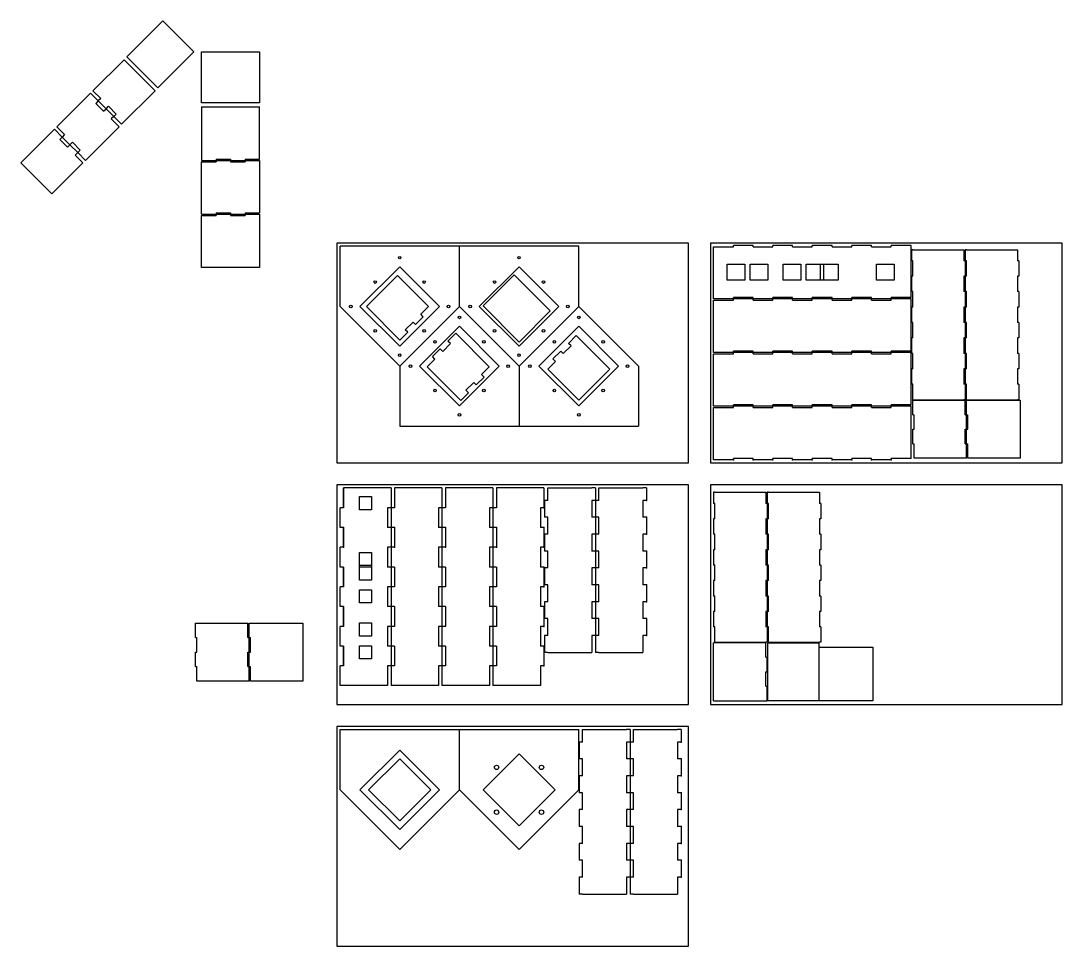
# Model space of a CAD drawing. Header units: millimetres. Extents: x 14254 to 24907, y 5288 to 8625.
# Drawn here: x 20556 to 22925, y 5288 to 7394 of the extents above; entities that cross this region are included whole.
import ezdxf

# ---------------------------------------------------------------- set-up
doc = ezdxf.new("R2010")
doc.units = ezdxf.units.MM
doc.layers.add('Tyk fuldstregslinje (Optegning)', color=7, linetype='Continuous', lineweight=30)

msp = doc.modelspace()

# ---------------------------------------------------------------- linework, layer by layer
at = {"layer": 'Tyk fuldstregslinje (Optegning)'}
for p, q in [((20796.7, 7311.8), (20878.7, 7393.8)), ((20878.7, 7393.8), (20949.4, 7323.1)), ((20949.4, 7323.1), (20867.4, 7241.1)), ((20966.6, 7323.1), (21098.6, 7323.1)), ((20966.6, 7207.1), (20966.6, 7323.1)), ((21098.6, 7323.1), (21098.6, 7207.1)), ((20719.6, 7234.7), (20790.3, 7305.4)), ((20790.3, 7305.4), (20861, 7234.7)), ((20867.4, 7241.1), (20796.7, 7311.8)), ((20713.9, 7229.1), (20637.6, 7152.7)), ((20713.9, 7229.1), (20731.6, 7211.4)), ((20719.6, 7234.7), (20737.3, 7217.1)), ((20861, 7234.7), (20784.6, 7158.4)), ((20731.6, 7211.4), (20725.9, 7205.7)), ((20743.6, 7188.1), (20725.9, 7205.7)), ((20737.3, 7217.1), (20731.6, 7211.4)), ((20749.3, 7193.7), (20731.6, 7211.4)), ((21098.6, 7207.1), (20966.6, 7207.1)), ((20743.6, 7188.1), (20749.3, 7193.7)), ((20749.3, 7193.7), (20754.9, 7199.4)), ((20749.3, 7193.7), (20767, 7176)), ((20754.9, 7199.4), (20772.6, 7181.7)), ((20772.6, 7181.7), (20767, 7176)), ((20966.6, 7198.1), (21098.6, 7198.1)), ((20966.6, 7198.1), (20966.6, 7076.1)), ((21098.6, 7079.1), (21098.6, 7198.1)), ((20767, 7176), (20761.3, 7170.4)), ((20779, 7152.7), (20761.3, 7170.4)), ((20784.6, 7158.4), (20767, 7176)), ((20631.9, 7147.1), (20555.5, 7070.7)), ((20631.9, 7147.1), (20649.6, 7129.4)), ((20637.6, 7152.7), (20655.2, 7135)), ((20655.2, 7135), (20649.6, 7129.4)), ((20702.6, 7076.3), (20779, 7152.7)), ((20649.6, 7129.4), (20643.9, 7123.7)), ((20661.6, 7106), (20643.9, 7123.7)), ((20667.3, 7111.7), (20649.6, 7129.4)), ((20661.6, 7106), (20667.3, 7111.7)), ((20667.3, 7111.7), (20672.9, 7117.4)), ((20667.3, 7111.7), (20684.9, 7094)), ((20672.9, 7117.4), (20690.6, 7099.7)), ((20684.9, 7094), (20679.3, 7088.4)), ((20696.9, 7070.7), (20679.3, 7088.4)), ((20690.6, 7099.7), (20684.9, 7094)), ((20702.6, 7076.3), (20684.9, 7094)), ((20555.5, 7070.7), (20626.2, 7000)), ((20626.2, 7000), (20696.9, 7070.7)), ((20966.6, 7076.1), (20999.6, 7076.1)), ((20966.6, 7073.1), (20999.6, 7073.1)), ((20966.6, 6954.1), (20966.6, 7073.1)), ((20999.6, 7079.1), (21032.6, 7079.1)), ((20999.6, 7079.1), (20999.6, 7076.1)), ((20999.6, 7076.1), (21032.6, 7076.1)), ((20999.6, 7076.1), (20999.6, 7073.1)), ((21032.6, 7079.1), (21032.6, 7076.1)), ((21032.6, 7076.1), (21065.6, 7076.1)), ((21032.6, 7076.1), (21032.6, 7073.1)), ((21032.6, 7073.1), (21065.6, 7073.1)), ((21065.6, 7079.1), (21098.6, 7079.1)), ((21065.6, 7079.1), (21065.6, 7076.1)), ((21065.6, 7076.1), (21098.6, 7076.1)), ((21065.6, 7076.1), (21065.6, 7073.1)), ((21098.6, 7076.1), (21098.6, 6957.1)), ((20966.6, 6954.1), (20999.6, 6954.1)), ((20966.6, 6951.1), (20999.6, 6951.1)), ((20966.6, 6832.1), (20966.6, 6951.1)), ((20999.6, 6957.1), (21032.6, 6957.1)), ((20999.6, 6957.1), (20999.6, 6954.1)), ((20999.6, 6954.1), (21032.6, 6954.1)), ((20999.6, 6954.1), (20999.6, 6951.1)), ((21032.6, 6957.1), (21032.6, 6954.1)), ((21032.6, 6954.1), (21065.6, 6954.1)), ((21032.6, 6954.1), (21032.6, 6951.1)), ((21032.6, 6951.1), (21065.6, 6951.1)), ((21065.6, 6957.1), (21098.6, 6957.1)), ((21065.6, 6957.1), (21065.6, 6954.1)), ((21065.6, 6954.1), (21098.6, 6954.1)), ((21065.6, 6954.1), (21065.6, 6951.1)), ((21098.6, 6954.1), (21098.6, 6832.1)), ((22074.6, 6887.7), (21274.6, 6887.7)), ((21274.6, 6887.7), (21274.6, 6387.7)), ((21281.7, 6743.7), (21281.7, 6880.7)), ((21553.2, 6880.7), (21281.7, 6880.7)), ((21553.2, 6743.7), (21553.2, 6880.7)), ((21824.7, 6880.7), (21553.2, 6880.7)), ((21824.7, 6743.7), (21824.7, 6880.7)), ((22074.6, 6387.7), (22074.6, 6887.7)), ((22924.6, 6887.7), (22124.6, 6887.7)), ((22124.6, 6887.7), (22124.6, 6387.7)), ((22131.7, 6763.8), (22131.7, 6879.8)), ((22131.7, 6879.8), (22176.6, 6879.8)), ((22221.5, 6882.8), (22176.6, 6882.8)), ((22176.6, 6879.8), (22176.6, 6882.8)), ((22221.5, 6879.8), (22221.5, 6882.8)), ((22221.5, 6879.8), (22266.4, 6879.8)), ((22311.3, 6882.8), (22266.4, 6882.8)), ((22266.4, 6879.8), (22266.4, 6882.8)), ((22311.3, 6879.8), (22311.3, 6882.8)), ((22311.3, 6879.8), (22356.2, 6879.8)), ((22401.1, 6882.8), (22356.2, 6882.8)), ((22356.2, 6879.8), (22356.2, 6882.8)), ((22401.1, 6879.8), (22401.1, 6882.8)), ((22401.1, 6879.8), (22446, 6879.8)), ((22490.9, 6882.8), (22446, 6882.8)), ((22446, 6879.8), (22446, 6882.8)), ((22490.9, 6879.8), (22490.9, 6882.8)), ((22490.9, 6879.8), (22535.8, 6879.8)), ((22580.7, 6882.8), (22535.8, 6882.8)), ((22535.8, 6879.8), (22535.8, 6882.8)), ((22580.7, 6879.8), (22580.7, 6882.8)), ((22580.7, 6763.8), (22580.7, 6879.8)), ((22581.7, 6872.8), (22581.7, 6847.7)), ((22584.7, 6872.8), (22581.7, 6872.8)), ((22584.7, 6872.8), (22700.7, 6872.8)), ((22700.7, 6872.8), (22700.7, 6847.7)), ((22703.7, 6872.8), (22703.7, 6847.7)), ((22706.7, 6872.8), (22703.7, 6872.8)), ((22706.7, 6872.8), (22822.7, 6872.8)), ((22822.7, 6872.8), (22822.7, 6847.7)), ((22924.6, 6387.7), (22924.6, 6887.7)), ((22584.7, 6847.7), (22581.7, 6847.7)), ((22584.7, 6812.5), (22584.7, 6847.7)), ((22703.7, 6847.7), (22700.7, 6847.7)), ((22703.7, 6847.7), (22703.7, 6812.5)), ((22706.7, 6847.7), (22703.7, 6847.7)), ((22706.7, 6812.5), (22706.7, 6847.7)), ((22825.7, 6847.7), (22822.7, 6847.7)), ((22825.7, 6847.7), (22825.7, 6812.5)), ((21098.6, 6832.1), (20966.6, 6832.1)), ((21326.9, 6743.7), (21417.4, 6834.2)), ((21417.4, 6834.2), (21508, 6743.7)), ((21598.5, 6743.7), (21689, 6834.2)), ((21689, 6834.2), (21779.5, 6743.7)), ((22162.7, 6803.3), (22162.7, 6840.3)), ((22162.7, 6840.3), (22202.7, 6840.3)), ((22202.7, 6840.3), (22202.7, 6803.3)), ((22214.7, 6803.3), (22214.7, 6840.3)), ((22214.7, 6840.3), (22254.7, 6840.3)), ((22254.7, 6840.3), (22254.7, 6803.3)), ((22290, 6803.3), (22290, 6840.3)), ((22290, 6840.3), (22330, 6840.3)), ((22330, 6840.3), (22330, 6803.3)), ((22342, 6803.3), (22342, 6840.3)), ((22342, 6840.3), (22382, 6840.3)), ((22342, 6840.3), (22414.8, 6840.3)), ((22374.8, 6803.3), (22374.8, 6840.3)), ((22374.8, 6840.3), (22414.8, 6840.3)), ((22382, 6840.3), (22382, 6803.3)), ((22414.8, 6840.3), (22414.8, 6803.3)), ((22502.1, 6803.3), (22502.1, 6840.3)), ((22502.1, 6840.3), (22542.1, 6840.3)), ((22542.1, 6840.3), (22542.1, 6803.3)), ((21341.7, 6743.6), (21412.4, 6814.3)), ((21412.4, 6814.3), (21483.1, 6743.6)), ((21677.8, 6815.6), (21607, 6744.9)), ((21759.8, 6733.6), (21677.8, 6815.6)), ((22202.7, 6803.3), (22162.7, 6803.3)), ((22254.7, 6803.3), (22214.7, 6803.3)), ((22330, 6803.3), (22290, 6803.3)), ((22382, 6803.3), (22342, 6803.3)), ((22414.8, 6803.3), (22374.8, 6803.3)), ((22542.1, 6803.3), (22502.1, 6803.3)), ((22581.7, 6812.5), (22581.7, 6777.4)), ((22584.7, 6812.5), (22581.7, 6812.5)), ((22700.7, 6812.5), (22700.7, 6777.4)), ((22703.7, 6812.5), (22700.7, 6812.5)), ((22703.7, 6812.5), (22703.7, 6777.4)), ((22706.7, 6812.5), (22703.7, 6812.5)), ((22822.7, 6812.5), (22822.7, 6777.4)), ((22825.7, 6812.5), (22822.7, 6812.5)), ((22584.7, 6777.4), (22581.7, 6777.4)), ((22584.7, 6742.3), (22584.7, 6777.4)), ((22703.7, 6777.4), (22700.7, 6777.4)), ((22703.7, 6777.4), (22703.7, 6742.3)), ((22706.7, 6777.4), (22703.7, 6777.4)), ((22706.7, 6742.3), (22706.7, 6777.4)), ((22825.7, 6777.4), (22822.7, 6777.4)), ((22825.7, 6777.4), (22825.7, 6742.3)), ((22131.7, 6760.8), (22131.7, 6763.8)), ((22176.6, 6760.8), (22131.7, 6760.8)), ((22131.7, 6641.8), (22131.7, 6757.8)), ((22131.7, 6757.8), (22176.6, 6757.8)), ((22221.5, 6763.8), (22176.6, 6763.8)), ((22176.6, 6760.8), (22176.6, 6763.8)), ((22221.5, 6760.8), (22176.6, 6760.8)), ((22176.6, 6757.8), (22176.6, 6760.8)), ((22221.5, 6760.8), (22221.5, 6763.8)), ((22266.4, 6760.8), (22221.5, 6760.8)), ((22221.5, 6757.8), (22221.5, 6760.8)), ((22221.5, 6757.8), (22266.4, 6757.8)), ((22311.3, 6763.8), (22266.4, 6763.8)), ((22266.4, 6760.8), (22266.4, 6763.8)), ((22311.3, 6760.8), (22266.4, 6760.8)), ((22266.4, 6757.8), (22266.4, 6760.8)), ((22311.3, 6760.8), (22311.3, 6763.8)), ((22356.2, 6760.8), (22311.3, 6760.8)), ((22311.3, 6757.8), (22311.3, 6760.8)), ((22311.3, 6757.8), (22356.2, 6757.8)), ((22401.1, 6763.8), (22356.2, 6763.8)), ((22356.2, 6760.8), (22356.2, 6763.8)), ((22401.1, 6760.8), (22356.2, 6760.8)), ((22356.2, 6757.8), (22356.2, 6760.8)), ((22401.1, 6760.8), (22401.1, 6763.8)), ((22446, 6760.8), (22401.1, 6760.8)), ((22401.1, 6757.8), (22401.1, 6760.8)), ((22401.1, 6757.8), (22446, 6757.8)), ((22490.9, 6763.8), (22446, 6763.8)), ((22446, 6760.8), (22446, 6763.8)), ((22490.9, 6760.8), (22446, 6760.8)), ((22446, 6757.8), (22446, 6760.8)), ((22490.9, 6760.8), (22490.9, 6763.8)), ((22535.8, 6760.8), (22490.9, 6760.8)), ((22490.9, 6757.8), (22490.9, 6760.8)), ((22490.9, 6757.8), (22535.8, 6757.8)), ((22580.7, 6763.8), (22535.8, 6763.8)), ((22535.8, 6760.8), (22535.8, 6763.8)), ((22580.7, 6760.8), (22535.8, 6760.8)), ((22535.8, 6757.8), (22535.8, 6760.8)), ((22580.7, 6757.8), (22580.7, 6760.8)), ((22580.7, 6641.8), (22580.7, 6757.8)), ((21417.4, 6607.9), (21281.7, 6743.7)), ((21417.4, 6653.2), (21326.9, 6743.7)), ((21418.1, 6667.2), (21341.7, 6743.6)), ((21553.2, 6743.7), (21417.4, 6607.9)), ((21508, 6743.7), (21417.4, 6653.2)), ((21483.1, 6743.6), (21465.5, 6725.9)), ((21689, 6607.9), (21553.2, 6743.7)), ((21689, 6653.2), (21598.5, 6743.7)), ((21607, 6744.9), (21689.1, 6662.8)), ((21824.7, 6743.7), (21689, 6607.9)), ((21779.5, 6743.7), (21689, 6653.2)), ((21689.1, 6662.8), (21759.8, 6733.6)), ((21960.5, 6607.9), (21824.7, 6743.7)), ((22581.7, 6742.3), (22581.7, 6707.1)), ((22584.7, 6742.3), (22581.7, 6742.3)), ((22700.7, 6742.3), (22700.7, 6707.1)), ((22703.7, 6742.3), (22700.7, 6742.3)), ((22703.7, 6742.3), (22703.7, 6707.1)), ((22706.7, 6742.3), (22703.7, 6742.3)), ((22822.7, 6742.3), (22822.7, 6707.1)), ((22825.7, 6742.3), (22822.7, 6742.3)), ((21447.8, 6708.2), (21430.1, 6690.5)), ((21447.8, 6708.2), (21453.4, 6702.6)), ((21453.4, 6702.6), (21471.1, 6720.2)), ((21471.1, 6720.2), (21465.5, 6725.9)), ((22584.7, 6707.1), (22581.7, 6707.1)), ((22584.7, 6672), (22584.7, 6707.1)), ((22703.7, 6707.1), (22700.7, 6707.1)), ((22703.7, 6707.1), (22703.7, 6672)), ((22706.7, 6707.1), (22703.7, 6707.1)), ((22706.7, 6672), (22706.7, 6707.1)), ((22825.7, 6707.1), (22822.7, 6707.1)), ((22825.7, 6707.1), (22825.7, 6672)), ((21418.1, 6667.2), (21435.8, 6684.9)), ((21435.8, 6684.9), (21430.1, 6690.5)), ((21462.7, 6607.9), (21553.2, 6698.5)), ((21545, 6682.6), (21527.3, 6664.9)), ((21545, 6682.6), (21621.3, 6606.2)), ((21553.2, 6698.5), (21643.7, 6607.9)), ((21734.2, 6607.9), (21824.7, 6698.5)), ((21824.7, 6698.5), (21915.3, 6607.9)), ((21515.3, 6641.5), (21532.9, 6659.2)), ((21532.9, 6659.2), (21527.3, 6664.9)), ((21819.2, 6677.5), (21801.5, 6659.8)), ((21807.2, 6654.1), (21801.5, 6659.8)), ((21895.6, 6601.1), (21819.2, 6677.5)), ((22581.7, 6672), (22581.7, 6636.8)), ((22584.7, 6672), (22581.7, 6672)), ((22700.7, 6672), (22700.7, 6636.8)), ((22703.7, 6672), (22700.7, 6672)), ((22703.7, 6672), (22703.7, 6636.8)), ((22706.7, 6672), (22703.7, 6672)), ((22822.7, 6672), (22822.7, 6636.8)), ((22825.7, 6672), (22822.7, 6672)), ((21509.6, 6647.2), (21491.9, 6629.5)), ((21509.6, 6647.2), (21515.3, 6641.5)), ((21783.9, 6642.1), (21766.2, 6624.4)), ((21783.9, 6642.1), (21789.5, 6636.5)), ((21789.5, 6636.5), (21807.2, 6654.1)), ((22131.7, 6638.8), (22131.7, 6641.8)), ((22176.6, 6638.8), (22131.7, 6638.8)), ((22131.7, 6519.8), (22131.7, 6635.8)), ((22131.7, 6635.8), (22176.6, 6635.8)), ((22221.5, 6641.8), (22176.6, 6641.8)), ((22176.6, 6638.8), (22176.6, 6641.8)), ((22221.5, 6638.8), (22176.6, 6638.8)), ((22176.6, 6635.8), (22176.6, 6638.8)), ((22221.5, 6638.8), (22221.5, 6641.8)), ((22266.4, 6638.8), (22221.5, 6638.8)), ((22221.5, 6635.8), (22221.5, 6638.8)), ((22221.5, 6635.8), (22266.4, 6635.8)), ((22311.3, 6641.8), (22266.4, 6641.8)), ((22266.4, 6638.8), (22266.4, 6641.8)), ((22311.3, 6638.8), (22266.4, 6638.8)), ((22266.4, 6635.8), (22266.4, 6638.8)), ((22311.3, 6638.8), (22311.3, 6641.8)), ((22356.2, 6638.8), (22311.3, 6638.8)), ((22311.3, 6635.8), (22311.3, 6638.8)), ((22311.3, 6635.8), (22356.2, 6635.8)), ((22401.1, 6641.8), (22356.2, 6641.8)), ((22356.2, 6638.8), (22356.2, 6641.8)), ((22401.1, 6638.8), (22356.2, 6638.8)), ((22356.2, 6635.8), (22356.2, 6638.8)), ((22401.1, 6638.8), (22401.1, 6641.8)), ((22446, 6638.8), (22401.1, 6638.8)), ((22401.1, 6635.8), (22401.1, 6638.8)), ((22401.1, 6635.8), (22446, 6635.8)), ((22490.9, 6641.8), (22446, 6641.8)), ((22446, 6638.8), (22446, 6641.8)), ((22490.9, 6638.8), (22446, 6638.8)), ((22446, 6635.8), (22446, 6638.8)), ((22490.9, 6638.8), (22490.9, 6641.8)), ((22535.8, 6638.8), (22490.9, 6638.8)), ((22490.9, 6635.8), (22490.9, 6638.8)), ((22490.9, 6635.8), (22535.8, 6635.8)), ((22580.7, 6641.8), (22535.8, 6641.8)), ((22535.8, 6638.8), (22535.8, 6641.8)), ((22580.7, 6638.8), (22535.8, 6638.8)), ((22535.8, 6635.8), (22535.8, 6638.8)), ((22580.7, 6635.8), (22580.7, 6638.8)), ((22580.7, 6519.8), (22580.7, 6635.8)), ((22584.7, 6636.8), (22581.7, 6636.8)), ((22584.7, 6601.7), (22584.7, 6636.8)), ((22703.7, 6636.8), (22700.7, 6636.8)), ((22703.7, 6636.8), (22703.7, 6601.7)), ((22706.7, 6636.8), (22703.7, 6636.8)), ((22706.7, 6601.7), (22706.7, 6636.8)), ((22825.7, 6636.8), (22822.7, 6636.8)), ((22825.7, 6636.8), (22825.7, 6601.7)), ((21479.9, 6606.2), (21497.6, 6623.9)), ((21497.6, 6623.9), (21491.9, 6629.5)), ((21754.2, 6601.1), (21771.8, 6618.8)), ((21771.8, 6618.8), (21766.2, 6624.4)), ((21417.4, 6607.9), (21417.4, 6471)), ((21553.2, 6517.4), (21462.7, 6607.9)), ((21556.3, 6529.8), (21479.9, 6606.2)), ((21643.7, 6607.9), (21553.2, 6517.4)), ((21621.3, 6606.2), (21603.6, 6588.5)), ((21609.3, 6582.9), (21603.6, 6588.5)), ((21689, 6607.9), (21689, 6471)), ((21824.7, 6517.4), (21734.2, 6607.9)), ((21754.2, 6601.1), (21824.9, 6530.4)), ((21915.3, 6607.9), (21824.7, 6517.4)), ((21824.9, 6530.4), (21895.6, 6601.1)), ((21960.5, 6607.9), (21960.5, 6471)), ((22581.7, 6601.7), (22581.7, 6566.6)), ((22584.7, 6601.7), (22581.7, 6601.7)), ((22700.7, 6601.7), (22700.7, 6566.6)), ((22703.7, 6601.7), (22700.7, 6601.7)), ((22703.7, 6601.7), (22703.7, 6566.6)), ((22706.7, 6601.7), (22703.7, 6601.7)), ((22822.7, 6601.7), (22822.7, 6566.6)), ((22825.7, 6601.7), (22822.7, 6601.7)), ((21586, 6570.8), (21568.3, 6553.2)), ((21586, 6570.8), (21591.6, 6565.2)), ((21591.6, 6565.2), (21609.3, 6582.9)), ((22584.7, 6566.6), (22581.7, 6566.6)), ((22584.7, 6531.4), (22584.7, 6566.6)), ((22703.7, 6566.6), (22700.7, 6566.6)), ((22703.7, 6566.6), (22703.7, 6531.4)), ((22706.7, 6566.6), (22703.7, 6566.6)), ((22706.7, 6531.4), (22706.7, 6566.6)), ((22825.7, 6566.6), (22822.7, 6566.6)), ((22825.7, 6566.6), (22825.7, 6531.4)), ((21556.3, 6529.8), (21573.9, 6547.5)), ((21573.9, 6547.5), (21568.3, 6553.2)), ((22131.7, 6516.8), (22131.7, 6519.8)), ((22176.6, 6516.8), (22131.7, 6516.8)), ((22221.5, 6519.8), (22176.6, 6519.8)), ((22176.6, 6516.8), (22176.6, 6519.8)), ((22221.5, 6516.8), (22176.6, 6516.8)), ((22176.6, 6513.8), (22176.6, 6516.8)), ((22221.5, 6516.8), (22221.5, 6519.8)), ((22266.4, 6516.8), (22221.5, 6516.8)), ((22221.5, 6513.8), (22221.5, 6516.8)), ((22311.3, 6519.8), (22266.4, 6519.8)), ((22266.4, 6516.8), (22266.4, 6519.8)), ((22311.3, 6516.8), (22266.4, 6516.8)), ((22266.4, 6513.8), (22266.4, 6516.8)), ((22311.3, 6516.8), (22311.3, 6519.8)), ((22356.2, 6516.8), (22311.3, 6516.8)), ((22311.3, 6513.8), (22311.3, 6516.8)), ((22401.1, 6519.8), (22356.2, 6519.8)), ((22356.2, 6516.8), (22356.2, 6519.8)), ((22401.1, 6516.8), (22356.2, 6516.8)), ((22356.2, 6513.8), (22356.2, 6516.8)), ((22401.1, 6516.8), (22401.1, 6519.8)), ((22446, 6516.8), (22401.1, 6516.8)), ((22401.1, 6513.8), (22401.1, 6516.8)), ((22490.9, 6519.8), (22446, 6519.8)), ((22446, 6516.8), (22446, 6519.8)), ((22490.9, 6516.8), (22446, 6516.8)), ((22446, 6513.8), (22446, 6516.8)), ((22490.9, 6516.8), (22490.9, 6519.8)), ((22535.8, 6516.8), (22490.9, 6516.8)), ((22490.9, 6513.8), (22490.9, 6516.8)), ((22580.7, 6519.8), (22535.8, 6519.8)), ((22535.8, 6516.8), (22535.8, 6519.8)), ((22580.7, 6516.8), (22535.8, 6516.8)), ((22535.8, 6513.8), (22535.8, 6516.8)), ((22580.7, 6513.8), (22580.7, 6516.8)), ((22584.7, 6531.4), (22700.7, 6531.4)), ((22584.7, 6497.4), (22584.7, 6530.4)), ((22584.7, 6530.4), (22703.7, 6530.4)), ((22703.7, 6531.4), (22700.7, 6531.4)), ((22703.7, 6497.4), (22703.7, 6530.4)), ((22706.7, 6531.4), (22822.7, 6531.4)), ((22706.7, 6497.4), (22706.7, 6530.4)), ((22706.7, 6530.4), (22828.7, 6530.4)), ((22825.7, 6531.4), (22822.7, 6531.4)), ((22828.7, 6530.4), (22828.7, 6398.4)), ((22131.7, 6397.8), (22131.7, 6513.8)), ((22131.7, 6513.8), (22176.6, 6513.8)), ((22221.5, 6513.8), (22266.4, 6513.8)), ((22311.3, 6513.8), (22356.2, 6513.8)), ((22401.1, 6513.8), (22446, 6513.8)), ((22490.9, 6513.8), (22535.8, 6513.8)), ((22580.7, 6397.8), (22580.7, 6513.8)), ((22584.7, 6497.4), (22587.7, 6497.4)), ((22587.7, 6464.4), (22587.7, 6497.4)), ((22703.7, 6497.4), (22706.7, 6497.4)), ((22706.7, 6464.4), (22706.7, 6497.4)), ((22706.7, 6497.4), (22709.7, 6497.4)), ((22709.7, 6464.4), (22709.7, 6497.4)), ((21417.4, 6471), (21689, 6471)), ((21689, 6471), (21960.5, 6471)), ((22584.7, 6431.4), (22584.7, 6464.4)), ((22584.7, 6464.4), (22587.7, 6464.4)), ((22703.7, 6431.4), (22703.7, 6464.4)), ((22703.7, 6464.4), (22706.7, 6464.4)), ((22706.7, 6431.4), (22706.7, 6464.4)), ((22706.7, 6464.4), (22709.7, 6464.4)), ((22584.7, 6431.4), (22587.7, 6431.4)), ((22587.7, 6398.4), (22587.7, 6431.4)), ((22703.7, 6431.4), (22706.7, 6431.4)), ((22706.7, 6398.4), (22706.7, 6431.4)), ((22706.7, 6431.4), (22709.7, 6431.4)), ((22709.7, 6398.4), (22709.7, 6431.4)), ((22131.7, 6394.8), (22131.7, 6397.8)), ((22221.5, 6397.8), (22176.6, 6397.8)), ((22176.6, 6394.8), (22176.6, 6397.8)), ((22221.5, 6394.8), (22221.5, 6397.8)), ((22311.3, 6397.8), (22266.4, 6397.8)), ((22266.4, 6394.8), (22266.4, 6397.8)), ((22311.3, 6394.8), (22311.3, 6397.8)), ((22401.1, 6397.8), (22356.2, 6397.8)), ((22356.2, 6394.8), (22356.2, 6397.8)), ((22401.1, 6394.8), (22401.1, 6397.8)), ((22490.9, 6397.8), (22446, 6397.8)), ((22446, 6394.8), (22446, 6397.8)), ((22490.9, 6394.8), (22490.9, 6397.8)), ((22580.7, 6397.8), (22535.8, 6397.8)), ((22535.8, 6394.8), (22535.8, 6397.8)), ((22706.7, 6398.4), (22587.7, 6398.4)), ((22828.7, 6398.4), (22709.7, 6398.4)), ((21274.6, 6387.7), (22074.6, 6387.7)), ((22124.6, 6387.7), (22924.6, 6387.7)), ((22176.6, 6394.8), (22131.7, 6394.8)), ((22266.4, 6394.8), (22221.5, 6394.8)), ((22356.2, 6394.8), (22311.3, 6394.8)), ((22446, 6394.8), (22401.1, 6394.8)), ((22535.8, 6394.8), (22490.9, 6394.8)), ((22074.6, 6337.7), (21274.6, 6337.7)), ((21274.6, 6337.7), (21274.6, 5837.7)), ((21289.7, 6285.7), (21289.7, 6330.7)), ((21389.7, 6330.7), (21289.7, 6330.7)), ((21289.7, 6330.7), (21289.7, 6285.7)), ((21397.7, 6330.7), (21389.7, 6330.7)), ((21397.7, 6330.7), (21397.7, 5880.7)), ((21405.7, 6330.7), (21405.7, 6285.7)), ((21505.7, 6330.7), (21405.7, 6330.7)), ((21513.7, 6330.7), (21505.7, 6330.7)), ((21513.7, 6330.7), (21513.7, 5880.7)), ((21521.7, 6330.7), (21521.7, 6285.7)), ((21621.7, 6330.7), (21521.7, 6330.7)), ((21629.7, 6330.7), (21621.7, 6330.7)), ((21629.7, 6330.7), (21629.7, 5880.7)), ((21637.7, 6330.7), (21637.7, 6285.7)), ((21737.7, 6330.7), (21637.7, 6330.7)), ((21745.7, 6330.7), (21737.7, 6330.7)), ((21745.7, 6330.7), (21745.7, 6285.7)), ((21754.7, 6302.2), (21754.7, 6330.7)), ((21754.7, 6330.7), (21854.7, 6330.7)), ((21862.7, 6330.7), (21854.7, 6330.7)), ((21862.7, 6330.7), (21862.7, 6302.2)), ((21870.7, 6302.2), (21870.7, 6330.7)), ((21870.7, 6330.7), (21970.7, 6330.7)), ((21978.7, 6330.7), (21970.7, 6330.7)), ((21978.7, 6330.7), (21978.7, 6302.2)), ((22074.6, 5837.7), (22074.6, 6337.7)), ((22924.6, 6337.7), (22124.6, 6337.7)), ((22124.6, 6337.7), (22124.6, 5837.7)), ((22924.6, 5837.7), (22924.6, 6337.7)), ((21326.2, 6281.1), (21326.2, 6311.1)), ((21326.2, 6311.1), (21353.2, 6311.1)), ((21353.2, 6311.1), (21353.2, 6281.1)), ((21746.7, 6302.2), (21746.7, 6263.8)), ((21754.7, 6302.2), (21746.7, 6302.2)), ((21854.7, 6302.2), (21854.7, 6263.8)), ((21862.7, 6302.2), (21854.7, 6302.2)), ((21862.7, 6302.2), (21862.7, 6263.8)), ((21870.7, 6302.2), (21862.7, 6302.2)), ((21970.7, 6302.2), (21970.7, 6263.8)), ((21978.7, 6302.2), (21970.7, 6302.2)), ((22131.7, 6320.7), (22131.7, 6295.5)), ((22134.7, 6320.7), (22131.7, 6320.7)), ((22134.7, 6320.7), (22250.7, 6320.7)), ((22250.7, 6320.7), (22250.7, 6295.5)), ((22253.7, 6320.7), (22253.7, 6295.5)), ((22256.7, 6320.7), (22253.7, 6320.7)), ((22256.7, 6320.7), (22372.7, 6320.7)), ((22372.7, 6320.7), (22372.7, 6295.5)), ((21289.7, 6285.7), (21281.7, 6285.7)), ((21281.7, 6240.7), (21281.7, 6285.7)), ((21353.2, 6281.1), (21326.2, 6281.1)), ((21389.7, 6285.7), (21389.7, 6240.7)), ((21397.7, 6285.7), (21389.7, 6285.7)), ((21405.7, 6285.7), (21397.7, 6285.7)), ((21505.7, 6285.7), (21505.7, 6240.7)), ((21513.7, 6285.7), (21505.7, 6285.7)), ((21521.7, 6285.7), (21513.7, 6285.7)), ((21621.7, 6285.7), (21621.7, 6240.7)), ((21629.7, 6285.7), (21621.7, 6285.7)), ((21637.7, 6285.7), (21629.7, 6285.7)), ((21737.7, 6285.7), (21737.7, 6240.7)), ((21745.7, 6285.7), (21737.7, 6285.7)), ((22134.7, 6295.5), (22131.7, 6295.5)), ((22134.7, 6260.4), (22134.7, 6295.5)), ((22253.7, 6295.5), (22250.7, 6295.5)), ((22253.7, 6295.5), (22253.7, 6260.4)), ((22256.7, 6295.5), (22253.7, 6295.5)), ((22256.7, 6260.4), (22256.7, 6295.5)), ((22375.7, 6295.5), (22372.7, 6295.5)), ((22375.7, 6295.5), (22375.7, 6260.4)), ((21754.7, 6263.8), (21746.7, 6263.8)), ((21754.7, 6225.4), (21754.7, 6263.8)), ((21862.7, 6263.8), (21854.7, 6263.8)), ((21862.7, 6263.8), (21862.7, 6225.4)), ((21870.7, 6263.8), (21862.7, 6263.8)), ((21870.7, 6225.4), (21870.7, 6263.8)), ((21978.7, 6263.8), (21970.7, 6263.8)), ((21978.7, 6263.8), (21978.7, 6225.4)), ((22131.7, 6260.4), (22131.7, 6225.3)), ((22134.7, 6260.4), (22131.7, 6260.4)), ((22250.7, 6260.4), (22250.7, 6225.3)), ((22253.7, 6260.4), (22250.7, 6260.4)), ((22253.7, 6260.4), (22253.7, 6225.3)), ((22256.7, 6260.4), (22253.7, 6260.4)), ((22372.7, 6260.4), (22372.7, 6225.3)), ((22375.7, 6260.4), (22372.7, 6260.4)), ((21289.7, 6240.7), (21281.7, 6240.7)), ((21289.7, 6195.7), (21289.7, 6240.7)), ((21289.7, 6240.7), (21289.7, 6195.7)), ((21397.7, 6240.7), (21389.7, 6240.7)), ((21405.7, 6240.7), (21397.7, 6240.7)), ((21405.7, 6240.7), (21405.7, 6195.7)), ((21513.7, 6240.7), (21505.7, 6240.7)), ((21521.7, 6240.7), (21513.7, 6240.7)), ((21521.7, 6240.7), (21521.7, 6195.7)), ((21629.7, 6240.7), (21621.7, 6240.7)), ((21637.7, 6240.7), (21629.7, 6240.7)), ((21637.7, 6240.7), (21637.7, 6195.7)), ((21745.7, 6240.7), (21737.7, 6240.7)), ((21745.7, 6240.7), (21745.7, 6195.7)), ((21746.7, 6225.4), (21746.7, 6186.9)), ((21754.7, 6225.4), (21746.7, 6225.4)), ((21854.7, 6225.4), (21854.7, 6186.9)), ((21862.7, 6225.4), (21854.7, 6225.4)), ((21862.7, 6225.4), (21862.7, 6186.9)), ((21870.7, 6225.4), (21862.7, 6225.4)), ((21970.7, 6225.4), (21970.7, 6186.9)), ((21978.7, 6225.4), (21970.7, 6225.4)), ((22134.7, 6225.3), (22131.7, 6225.3)), ((22134.7, 6190.1), (22134.7, 6225.3)), ((22253.7, 6225.3), (22250.7, 6225.3)), ((22253.7, 6225.3), (22253.7, 6190.1)), ((22256.7, 6225.3), (22253.7, 6225.3)), ((22256.7, 6190.1), (22256.7, 6225.3)), ((22375.7, 6225.3), (22372.7, 6225.3)), ((22375.7, 6225.3), (22375.7, 6190.1)), ((21289.7, 6195.7), (21281.7, 6195.7)), ((21281.7, 6150.7), (21281.7, 6195.7)), ((21326.2, 6153.8), (21326.2, 6183.8)), ((21326.2, 6183.8), (21353.2, 6183.8)), ((21353.2, 6183.8), (21353.2, 6153.8)), ((21389.7, 6195.7), (21389.7, 6150.7)), ((21397.7, 6195.7), (21389.7, 6195.7)), ((21405.7, 6195.7), (21397.7, 6195.7)), ((21505.7, 6195.7), (21505.7, 6150.7)), ((21513.7, 6195.7), (21505.7, 6195.7)), ((21521.7, 6195.7), (21513.7, 6195.7)), ((21621.7, 6195.7), (21621.7, 6150.7)), ((21629.7, 6195.7), (21621.7, 6195.7)), ((21637.7, 6195.7), (21629.7, 6195.7)), ((21737.7, 6195.7), (21737.7, 6150.7)), ((21745.7, 6195.7), (21737.7, 6195.7)), ((21754.7, 6186.9), (21746.7, 6186.9)), ((21754.7, 6148.5), (21754.7, 6186.9)), ((21862.7, 6186.9), (21854.7, 6186.9)), ((21862.7, 6186.9), (21862.7, 6148.5)), ((21870.7, 6186.9), (21862.7, 6186.9)), ((21870.7, 6148.5), (21870.7, 6186.9)), ((21978.7, 6186.9), (21970.7, 6186.9)), ((21978.7, 6186.9), (21978.7, 6148.5)), ((22131.7, 6190.1), (22131.7, 6155)), ((22134.7, 6190.1), (22131.7, 6190.1)), ((22250.7, 6190.1), (22250.7, 6155)), ((22253.7, 6190.1), (22250.7, 6190.1)), ((22253.7, 6190.1), (22253.7, 6155)), ((22256.7, 6190.1), (22253.7, 6190.1)), ((22372.7, 6190.1), (22372.7, 6155)), ((22375.7, 6190.1), (22372.7, 6190.1)), ((21289.7, 6150.7), (21281.7, 6150.7)), ((21289.7, 6105.7), (21289.7, 6150.7)), ((21289.7, 6150.7), (21289.7, 6105.7)), ((21326.2, 6121), (21326.2, 6153.8)), ((21353.2, 6153.8), (21326.2, 6153.8)), ((21326.2, 6151), (21353.2, 6151)), ((21353.2, 6153.8), (21353.2, 6121)), ((21397.7, 6150.7), (21389.7, 6150.7)), ((21405.7, 6150.7), (21397.7, 6150.7)), ((21405.7, 6150.7), (21405.7, 6105.7)), ((21513.7, 6150.7), (21505.7, 6150.7)), ((21521.7, 6150.7), (21513.7, 6150.7)), ((21521.7, 6150.7), (21521.7, 6105.7)), ((21629.7, 6150.7), (21621.7, 6150.7)), ((21637.7, 6150.7), (21629.7, 6150.7)), ((21637.7, 6150.7), (21637.7, 6105.7)), ((21745.7, 6150.7), (21737.7, 6150.7)), ((21745.7, 6150.7), (21745.7, 6105.7)), ((21746.7, 6148.5), (21746.7, 6110)), ((21754.7, 6148.5), (21746.7, 6148.5)), ((21854.7, 6148.5), (21854.7, 6110)), ((21862.7, 6148.5), (21854.7, 6148.5)), ((21862.7, 6148.5), (21862.7, 6110)), ((21870.7, 6148.5), (21862.7, 6148.5)), ((21970.7, 6148.5), (21970.7, 6110)), ((21978.7, 6148.5), (21970.7, 6148.5)), ((22134.7, 6155), (22131.7, 6155)), ((22134.7, 6119.8), (22134.7, 6155)), ((22253.7, 6155), (22250.7, 6155)), ((22253.7, 6155), (22253.7, 6119.8)), ((22256.7, 6155), (22253.7, 6155)), ((22256.7, 6119.8), (22256.7, 6155)), ((22375.7, 6155), (22372.7, 6155)), ((22375.7, 6155), (22375.7, 6119.8)), ((21353.2, 6121), (21326.2, 6121)), ((22131.7, 6119.8), (22131.7, 6084.7)), ((22134.7, 6119.8), (22131.7, 6119.8)), ((22250.7, 6119.8), (22250.7, 6084.7)), ((22253.7, 6119.8), (22250.7, 6119.8)), ((22253.7, 6119.8), (22253.7, 6084.7)), ((22256.7, 6119.8), (22253.7, 6119.8)), ((22372.7, 6119.8), (22372.7, 6084.7)), ((22375.7, 6119.8), (22372.7, 6119.8)), ((21289.7, 6105.7), (21281.7, 6105.7)), ((21281.7, 6060.7), (21281.7, 6105.7)), ((21326.2, 6069), (21326.2, 6099)), ((21326.2, 6099), (21353.2, 6099)), ((21353.2, 6099), (21353.2, 6069)), ((21389.7, 6105.7), (21389.7, 6060.7)), ((21397.7, 6105.7), (21389.7, 6105.7)), ((21405.7, 6105.7), (21397.7, 6105.7)), ((21505.7, 6105.7), (21505.7, 6060.7)), ((21513.7, 6105.7), (21505.7, 6105.7)), ((21521.7, 6105.7), (21513.7, 6105.7)), ((21621.7, 6105.7), (21621.7, 6060.7)), ((21629.7, 6105.7), (21621.7, 6105.7)), ((21637.7, 6105.7), (21629.7, 6105.7)), ((21737.7, 6105.7), (21737.7, 6060.7)), ((21745.7, 6105.7), (21737.7, 6105.7)), ((21754.7, 6110), (21746.7, 6110)), ((21754.7, 6071.6), (21754.7, 6110)), ((21862.7, 6110), (21854.7, 6110)), ((21862.7, 6110), (21862.7, 6071.6)), ((21870.7, 6110), (21862.7, 6110)), ((21870.7, 6071.6), (21870.7, 6110)), ((21978.7, 6110), (21970.7, 6110)), ((21978.7, 6110), (21978.7, 6071.6)), ((21353.2, 6069), (21326.2, 6069)), ((21746.7, 6071.6), (21746.7, 6033.2)), ((21754.7, 6071.6), (21746.7, 6071.6)), ((21854.7, 6071.6), (21854.7, 6033.2)), ((21862.7, 6071.6), (21854.7, 6071.6)), ((21862.7, 6071.6), (21862.7, 6033.2)), ((21870.7, 6071.6), (21862.7, 6071.6)), ((21970.7, 6071.6), (21970.7, 6033.2)), ((21978.7, 6071.6), (21970.7, 6071.6)), ((22134.7, 6084.7), (22131.7, 6084.7)), ((22134.7, 6049.6), (22134.7, 6084.7)), ((22253.7, 6084.7), (22250.7, 6084.7)), ((22253.7, 6084.7), (22253.7, 6049.6)), ((22256.7, 6084.7), (22253.7, 6084.7)), ((22256.7, 6049.6), (22256.7, 6084.7)), ((22375.7, 6084.7), (22372.7, 6084.7)), ((22375.7, 6084.7), (22375.7, 6049.6)), ((21289.7, 6060.7), (21281.7, 6060.7)), ((21289.7, 6015.7), (21289.7, 6060.7)), ((21289.7, 6060.7), (21289.7, 6015.7)), ((21397.7, 6060.7), (21389.7, 6060.7)), ((21405.7, 6060.7), (21397.7, 6060.7)), ((21405.7, 6060.7), (21405.7, 6015.7)), ((21513.7, 6060.7), (21505.7, 6060.7)), ((21521.7, 6060.7), (21513.7, 6060.7)), ((21521.7, 6060.7), (21521.7, 6015.7)), ((21629.7, 6060.7), (21621.7, 6060.7)), ((21637.7, 6060.7), (21629.7, 6060.7)), ((21637.7, 6060.7), (21637.7, 6015.7)), ((21745.7, 6060.7), (21737.7, 6060.7)), ((21745.7, 6060.7), (21745.7, 6015.7)), ((22131.7, 6049.6), (22131.7, 6014.4)), ((22134.7, 6049.6), (22131.7, 6049.6)), ((22250.7, 6049.6), (22250.7, 6014.4)), ((22253.7, 6049.6), (22250.7, 6049.6)), ((22253.7, 6049.6), (22253.7, 6014.4)), ((22256.7, 6049.6), (22253.7, 6049.6)), ((22372.7, 6049.6), (22372.7, 6014.4)), ((22375.7, 6049.6), (22372.7, 6049.6)), ((20953.2, 5990), (20953.2, 6023)), ((20953.2, 6023), (21072.2, 6023)), ((21072.2, 5990), (21072.2, 6023)), ((21075.2, 5990), (21075.2, 6023)), ((21075.2, 6023), (21197.2, 6023)), ((21197.2, 6023), (21197.2, 5891)), ((21326.2, 5993.7), (21326.2, 6023.7)), ((21326.2, 6023.7), (21353.2, 6023.7)), ((21353.2, 6023.7), (21353.2, 5993.7)), ((21754.7, 6033.2), (21746.7, 6033.2)), ((21754.7, 5994.7), (21754.7, 6033.2)), ((21862.7, 6033.2), (21854.7, 6033.2)), ((21862.7, 6033.2), (21862.7, 5994.7)), ((21870.7, 6033.2), (21862.7, 6033.2)), ((21870.7, 5994.7), (21870.7, 6033.2)), ((21978.7, 6033.2), (21970.7, 6033.2)), ((21978.7, 6033.2), (21978.7, 5994.7)), ((21289.7, 6015.7), (21281.7, 6015.7)), ((21281.7, 5970.7), (21281.7, 6015.7)), ((21389.7, 6015.7), (21389.7, 5970.7)), ((21397.7, 6015.7), (21389.7, 6015.7)), ((21405.7, 6015.7), (21397.7, 6015.7)), ((21505.7, 6015.7), (21505.7, 5970.7)), ((21513.7, 6015.7), (21505.7, 6015.7)), ((21521.7, 6015.7), (21513.7, 6015.7)), ((21621.7, 6015.7), (21621.7, 5970.7)), ((21629.7, 6015.7), (21621.7, 6015.7)), ((21637.7, 6015.7), (21629.7, 6015.7)), ((21737.7, 6015.7), (21737.7, 5970.7)), ((21745.7, 6015.7), (21737.7, 6015.7)), ((21746.7, 5994.7), (21746.7, 5956.3)), ((21754.7, 5994.7), (21746.7, 5994.7)), ((21854.7, 5994.7), (21854.7, 5956.3)), ((21862.7, 5994.7), (21854.7, 5994.7)), ((21862.7, 5994.7), (21862.7, 5956.3)), ((21870.7, 5994.7), (21862.7, 5994.7)), ((21970.7, 5994.7), (21970.7, 5956.3)), ((21978.7, 5994.7), (21970.7, 5994.7)), ((22134.7, 6014.4), (22131.7, 6014.4)), ((22134.7, 5979.3), (22134.7, 6014.4)), ((22253.7, 6014.4), (22250.7, 6014.4)), ((22253.7, 6014.4), (22253.7, 5979.3)), ((22256.7, 6014.4), (22253.7, 6014.4)), ((22256.7, 5979.3), (22256.7, 6014.4)), ((22375.7, 6014.4), (22372.7, 6014.4)), ((22375.7, 6014.4), (22375.7, 5979.3)), ((20953.2, 5990), (20956.2, 5990)), ((20956.2, 5957), (20956.2, 5990)), ((21072.2, 5990), (21075.2, 5990)), ((21075.2, 5957), (21075.2, 5990)), ((21075.2, 5990), (21078.2, 5990)), ((21078.2, 5957), (21078.2, 5990)), ((21289.7, 5970.7), (21281.7, 5970.7)), ((21289.7, 5925.7), (21289.7, 5970.7)), ((21289.7, 5970.7), (21289.7, 5925.7)), ((21353.2, 5993.7), (21326.2, 5993.7)), ((21326.2, 5941.7), (21326.2, 5971.7)), ((21326.2, 5971.7), (21353.2, 5971.7)), ((21353.2, 5971.7), (21353.2, 5941.7)), ((21397.7, 5970.7), (21389.7, 5970.7)), ((21405.7, 5970.7), (21397.7, 5970.7)), ((21405.7, 5970.7), (21405.7, 5925.7)), ((21513.7, 5970.7), (21505.7, 5970.7)), ((21521.7, 5970.7), (21513.7, 5970.7)), ((21521.7, 5970.7), (21521.7, 5925.7)), ((21629.7, 5970.7), (21621.7, 5970.7)), ((21637.7, 5970.7), (21629.7, 5970.7)), ((21637.7, 5970.7), (21637.7, 5925.7)), ((21745.7, 5970.7), (21737.7, 5970.7)), ((21745.7, 5970.7), (21745.7, 5925.7)), ((22131.7, 5846.3), (22131.7, 5978.3)), ((22250.7, 5978.3), (22131.7, 5978.3)), ((22134.7, 5979.3), (22250.7, 5979.3)), ((22253.7, 5979.3), (22250.7, 5979.3)), ((22250.7, 5945.3), (22250.7, 5978.3)), ((22254.7, 5846.3), (22254.7, 5978.3)), ((22254.7, 5978.3), (22370.7, 5978.3)), ((22256.7, 5979.3), (22372.7, 5979.3)), ((22370.7, 5978.3), (22370.7, 5846.3)), ((22375.7, 5979.3), (22372.7, 5979.3)), ((20953.2, 5924), (20953.2, 5957)), ((20953.2, 5957), (20956.2, 5957)), ((21072.2, 5924), (21072.2, 5957)), ((21072.2, 5957), (21075.2, 5957)), ((21075.2, 5924), (21075.2, 5957)), ((21075.2, 5957), (21078.2, 5957)), ((21754.7, 5956.3), (21746.7, 5956.3)), ((21754.7, 5956.3), (21854.7, 5956.3)), ((21870.7, 5956.3), (21862.7, 5956.3)), ((21870.7, 5956.3), (21970.7, 5956.3)), ((22371.7, 5846.3), (22371.7, 5968.3)), ((22371.7, 5968.3), (22493.7, 5968.3)), ((22493.7, 5968.3), (22493.7, 5846.3)), ((20953.2, 5924), (20956.2, 5924)), ((20956.2, 5891), (20956.2, 5924)), ((21072.2, 5924), (21075.2, 5924)), ((21075.2, 5891), (21075.2, 5924)), ((21075.2, 5924), (21078.2, 5924)), ((21078.2, 5891), (21078.2, 5924)), ((21289.7, 5925.7), (21281.7, 5925.7)), ((21281.7, 5880.7), (21281.7, 5925.7)), ((21353.2, 5941.7), (21326.2, 5941.7)), ((21389.7, 5925.7), (21389.7, 5880.7)), ((21397.7, 5925.7), (21389.7, 5925.7)), ((21405.7, 5925.7), (21397.7, 5925.7)), ((21505.7, 5925.7), (21505.7, 5880.7)), ((21513.7, 5925.7), (21505.7, 5925.7)), ((21521.7, 5925.7), (21513.7, 5925.7)), ((21621.7, 5925.7), (21621.7, 5880.7)), ((21629.7, 5925.7), (21621.7, 5925.7)), ((21637.7, 5925.7), (21629.7, 5925.7)), ((21737.7, 5925.7), (21737.7, 5880.7)), ((21745.7, 5925.7), (21737.7, 5925.7)), ((22250.7, 5945.3), (22253.7, 5945.3)), ((22253.7, 5912.3), (22253.7, 5945.3)), ((22250.7, 5879.3), (22250.7, 5912.3)), ((22250.7, 5912.3), (22253.7, 5912.3)), ((21075.2, 5891), (20956.2, 5891)), ((21197.2, 5891), (21078.2, 5891)), ((21289.7, 5880.7), (21281.7, 5880.7)), ((21389.7, 5880.7), (21289.7, 5880.7)), ((21405.7, 5880.7), (21397.7, 5880.7)), ((21505.7, 5880.7), (21405.7, 5880.7)), ((21521.7, 5880.7), (21513.7, 5880.7)), ((21621.7, 5880.7), (21521.7, 5880.7)), ((21637.7, 5880.7), (21629.7, 5880.7)), ((21737.7, 5880.7), (21637.7, 5880.7)), ((22250.7, 5879.3), (22253.7, 5879.3)), ((22253.7, 5846.3), (22253.7, 5879.3)), ((21274.6, 5837.7), (22074.6, 5837.7)), ((22124.6, 5837.7), (22924.6, 5837.7)), ((22131.7, 5846.3), (22253.7, 5846.3)), ((22370.7, 5846.3), (22254.7, 5846.3)), ((22493.7, 5846.3), (22371.7, 5846.3)), ((22074.6, 5787.7), (21274.6, 5787.7)), ((21274.6, 5787.7), (21274.6, 5287.7)), ((21281.7, 5780.7), (21553.2, 5780.7)), ((21281.7, 5643.7), (21281.7, 5780.7)), ((21553.2, 5780.7), (21824.7, 5780.7)), ((21553.2, 5643.7), (21553.2, 5780.7)), ((21824.7, 5643.7), (21824.7, 5780.7)), ((21833.7, 5752.2), (21833.7, 5780.7)), ((21833.7, 5780.7), (21933.7, 5780.7)), ((21941.7, 5780.7), (21933.7, 5780.7)), ((21941.7, 5780.7), (21941.7, 5752.2)), ((21949.7, 5752.2), (21949.7, 5780.7)), ((21949.7, 5780.7), (22049.7, 5780.7)), ((22057.7, 5780.7), (22049.7, 5780.7)), ((22057.7, 5780.7), (22057.7, 5752.2)), ((22074.6, 5287.7), (22074.6, 5787.7)), ((21417.4, 5734.2), (21326.9, 5643.7)), ((21508, 5643.7), (21417.4, 5734.2)), ((21825.7, 5752.2), (21825.7, 5713.8)), ((21833.7, 5752.2), (21825.7, 5752.2)), ((21933.7, 5752.2), (21933.7, 5713.8)), ((21941.7, 5752.2), (21933.7, 5752.2)), ((21941.7, 5752.2), (21941.7, 5713.8)), ((21949.7, 5752.2), (21941.7, 5752.2)), ((22049.7, 5752.2), (22049.7, 5713.8)), ((22057.7, 5752.2), (22049.7, 5752.2)), ((21417.4, 5714.4), (21346.7, 5643.7)), ((21488.2, 5643.7), (21417.4, 5714.4)), ((21689, 5725.7), (21607, 5643.7)), ((21771, 5643.7), (21689, 5725.7)), ((21833.7, 5713.8), (21825.7, 5713.8)), ((21833.7, 5675.4), (21833.7, 5713.8)), ((21941.7, 5713.8), (21933.7, 5713.8)), ((21941.7, 5713.8), (21941.7, 5675.4)), ((21949.7, 5713.8), (21941.7, 5713.8)), ((21949.7, 5675.4), (21949.7, 5713.8)), ((22057.7, 5713.8), (22049.7, 5713.8)), ((22057.7, 5713.8), (22057.7, 5675.4)), ((21825.7, 5675.4), (21825.7, 5636.9)), ((21833.7, 5675.4), (21825.7, 5675.4)), ((21933.7, 5675.4), (21933.7, 5636.9)), ((21941.7, 5675.4), (21933.7, 5675.4)), ((21941.7, 5675.4), (21941.7, 5636.9)), ((21949.7, 5675.4), (21941.7, 5675.4)), ((22049.7, 5675.4), (22049.7, 5636.9)), ((22057.7, 5675.4), (22049.7, 5675.4)), ((21281.7, 5643.7), (21417.4, 5507.9)), ((21326.9, 5643.7), (21417.4, 5553.2)), ((21346.7, 5643.7), (21417.4, 5573)), ((21417.4, 5507.9), (21553.2, 5643.7)), ((21417.4, 5573), (21488.2, 5643.7)), ((21417.4, 5553.2), (21508, 5643.7)), ((21553.2, 5643.7), (21689, 5507.9)), ((21607, 5643.7), (21689, 5561.7)), ((21689, 5507.9), (21824.7, 5643.7)), ((21689, 5561.7), (21771, 5643.7)), ((21833.7, 5636.9), (21825.7, 5636.9)), ((21833.7, 5598.5), (21833.7, 5636.9)), ((21941.7, 5636.9), (21933.7, 5636.9)), ((21941.7, 5636.9), (21941.7, 5598.5)), ((21949.7, 5636.9), (21941.7, 5636.9)), ((21949.7, 5598.5), (21949.7, 5636.9)), ((22057.7, 5636.9), (22049.7, 5636.9)), ((22057.7, 5636.9), (22057.7, 5598.5)), ((21825.7, 5598.5), (21825.7, 5560)), ((21833.7, 5598.5), (21825.7, 5598.5)), ((21933.7, 5598.5), (21933.7, 5560)), ((21941.7, 5598.5), (21933.7, 5598.5)), ((21941.7, 5598.5), (21941.7, 5560)), ((21949.7, 5598.5), (21941.7, 5598.5)), ((22049.7, 5598.5), (22049.7, 5560)), ((22057.7, 5598.5), (22049.7, 5598.5)), ((21833.7, 5560), (21825.7, 5560)), ((21833.7, 5521.6), (21833.7, 5560)), ((21941.7, 5560), (21933.7, 5560)), ((21941.7, 5560), (21941.7, 5521.6)), ((21949.7, 5560), (21941.7, 5560)), ((21949.7, 5521.6), (21949.7, 5560)), ((22057.7, 5560), (22049.7, 5560)), ((22057.7, 5560), (22057.7, 5521.6)), ((21825.7, 5521.6), (21825.7, 5483.2)), ((21833.7, 5521.6), (21825.7, 5521.6)), ((21933.7, 5521.6), (21933.7, 5483.2)), ((21941.7, 5521.6), (21933.7, 5521.6)), ((21941.7, 5521.6), (21941.7, 5483.2)), ((21949.7, 5521.6), (21941.7, 5521.6)), ((22049.7, 5521.6), (22049.7, 5483.2)), ((22057.7, 5521.6), (22049.7, 5521.6)), ((21833.7, 5483.2), (21825.7, 5483.2)), ((21833.7, 5444.7), (21833.7, 5483.2)), ((21941.7, 5483.2), (21933.7, 5483.2)), ((21941.7, 5483.2), (21941.7, 5444.7)), ((21949.7, 5483.2), (21941.7, 5483.2)), ((21949.7, 5444.7), (21949.7, 5483.2)), ((22057.7, 5483.2), (22049.7, 5483.2)), ((22057.7, 5483.2), (22057.7, 5444.7)), ((21825.7, 5444.7), (21825.7, 5406.3)), ((21833.7, 5444.7), (21825.7, 5444.7)), ((21933.7, 5444.7), (21933.7, 5406.3)), ((21941.7, 5444.7), (21933.7, 5444.7)), ((21941.7, 5444.7), (21941.7, 5406.3)), ((21949.7, 5444.7), (21941.7, 5444.7)), ((22049.7, 5444.7), (22049.7, 5406.3)), ((22057.7, 5444.7), (22049.7, 5444.7)), ((21833.7, 5406.3), (21825.7, 5406.3)), ((21833.7, 5406.3), (21933.7, 5406.3)), ((21949.7, 5406.3), (21941.7, 5406.3)), ((21949.7, 5406.3), (22049.7, 5406.3)), ((21274.6, 5287.7), (22074.6, 5287.7))]:
    msp.add_line(p, q, dxfattribs=at)
for centre, radius in [((21417.4, 6854.8), 3), ((21688.9, 6854.8), 3), ((21361.9, 6799.3), 3), ((21472.9, 6799.3), 3), ((21633.4, 6799.3), 3), ((21744.4, 6799.3), 3), ((21306.4, 6743.8), 3), ((21528.4, 6743.8), 3), ((21577.9, 6743.8), 3), ((21799.9, 6743.8), 3), ((21553.3, 6718.9), 3), ((21824.8, 6718.9), 3), ((21361.9, 6688.2), 3), ((21472.9, 6688.2), 3), ((21633.4, 6688.2), 3), ((21744.4, 6688.2), 3), ((21497.8, 6663.4), 3), ((21608.8, 6663.4), 3), ((21769.3, 6663.4), 3), ((21880.3, 6663.4), 3), ((21417.4, 6632.7), 3), ((21688.9, 6632.7), 3), ((21442.2, 6607.9), 3), ((21664.3, 6607.9), 3), ((21713.8, 6607.9), 3), ((21935.8, 6607.9), 3), ((21497.8, 6552.4), 3), ((21608.8, 6552.4), 3), ((21769.3, 6552.4), 3), ((21880.3, 6552.4), 3), ((21553.3, 6496.9), 3), ((21824.8, 6496.9), 3), ((21638, 5694.7), 5), ((21740, 5694.7), 5), ((21638, 5592.7), 5), ((21740, 5592.7), 5)]:
    msp.add_circle(centre, radius, dxfattribs=at)
for p in [(22703.7, 6847.7), (22703.7, 6812.5), (22703.7, 6777.4), (22176.6, 6760.8), (22221.5, 6760.8), (22266.4, 6760.8), (22311.3, 6760.8), (22356.2, 6760.8), (22401.1, 6760.8), (22446, 6760.8), (22490.9, 6760.8), (22535.8, 6760.8), (22703.7, 6742.3), (22703.7, 6707.1), (22703.7, 6672), (22176.6, 6638.8), (22221.5, 6638.8), (22266.4, 6638.8), (22311.3, 6638.8), (22356.2, 6638.8), (22401.1, 6638.8), (22446, 6638.8), (22490.9, 6638.8), (22535.8, 6638.8), (22703.7, 6636.8), (22703.7, 6601.7), (22703.7, 6566.6), (22176.6, 6516.8), (22221.5, 6516.8), (22266.4, 6516.8), (22311.3, 6516.8), (22356.2, 6516.8), (22401.1, 6516.8), (22446, 6516.8), (22490.9, 6516.8), (22535.8, 6516.8), (22176.6, 6394.8), (22221.5, 6394.8), (22266.4, 6394.8), (22311.3, 6394.8), (22356.2, 6394.8), (22401.1, 6394.8), (22446, 6394.8), (22490.9, 6394.8), (22535.8, 6394.8), (21862.7, 6302.2), (21978.7, 6302.2), (21397.7, 6285.7), (21513.7, 6285.7), (21629.7, 6285.7), (21745.7, 6285.7), (22253.7, 6295.5), (21862.7, 6263.8), (21978.7, 6263.8), (22253.7, 6260.4), (21289.7, 6240.7), (21397.7, 6240.7), (21405.7, 6240.7), (21513.7, 6240.7), (21521.7, 6240.7), (21629.7, 6240.7), (21637.7, 6240.7), (21745.7, 6240.7), (21862.7, 6225.4), (21978.7, 6225.4), (22253.7, 6225.3), (21289.7, 6195.7), (21397.7, 6195.7), (21405.7, 6195.7), (21513.7, 6195.7), (21521.7, 6195.7), (21629.7, 6195.7), (21637.7, 6195.7), (21745.7, 6195.7), (21862.7, 6186.9), (21978.7, 6186.9), (22253.7, 6190.1), (21397.7, 6150.7), (21513.7, 6150.7), (21629.7, 6150.7), (21745.7, 6150.7), (21862.7, 6148.5), (21978.7, 6148.5), (22253.7, 6155), (22253.7, 6119.8), (21397.7, 6105.7), (21513.7, 6105.7), (21629.7, 6105.7), (21745.7, 6105.7), (21862.7, 6110), (21978.7, 6110), (21862.7, 6071.6), (21978.7, 6071.6), (22253.7, 6084.7), (21397.7, 6060.7), (21513.7, 6060.7), (21629.7, 6060.7), (21745.7, 6060.7), (22253.7, 6049.6), (21862.7, 6033.2), (21978.7, 6033.2), (21397.7, 6015.7), (21513.7, 6015.7), (21629.7, 6015.7), (21745.7, 6015.7), (21862.7, 5994.7), (21978.7, 5994.7), (22253.7, 6014.4), (21397.7, 5970.7), (21513.7, 5970.7), (21629.7, 5970.7), (21745.7, 5970.7), (21397.7, 5925.7), (21513.7, 5925.7), (21629.7, 5925.7), (21745.7, 5925.7), (21941.7, 5752.2), (22057.7, 5752.2), (21941.7, 5713.8), (22057.7, 5713.8), (21941.7, 5675.4), (22057.7, 5675.4), (21941.7, 5636.9), (22057.7, 5636.9), (21941.7, 5598.5), (22057.7, 5598.5), (21941.7, 5560), (22057.7, 5560), (21941.7, 5521.6), (22057.7, 5521.6), (21941.7, 5483.2), (22057.7, 5483.2), (21941.7, 5444.7), (22057.7, 5444.7)]:
    msp.add_point(p, dxfattribs=at)

doc.saveas('drawing.dxf')
